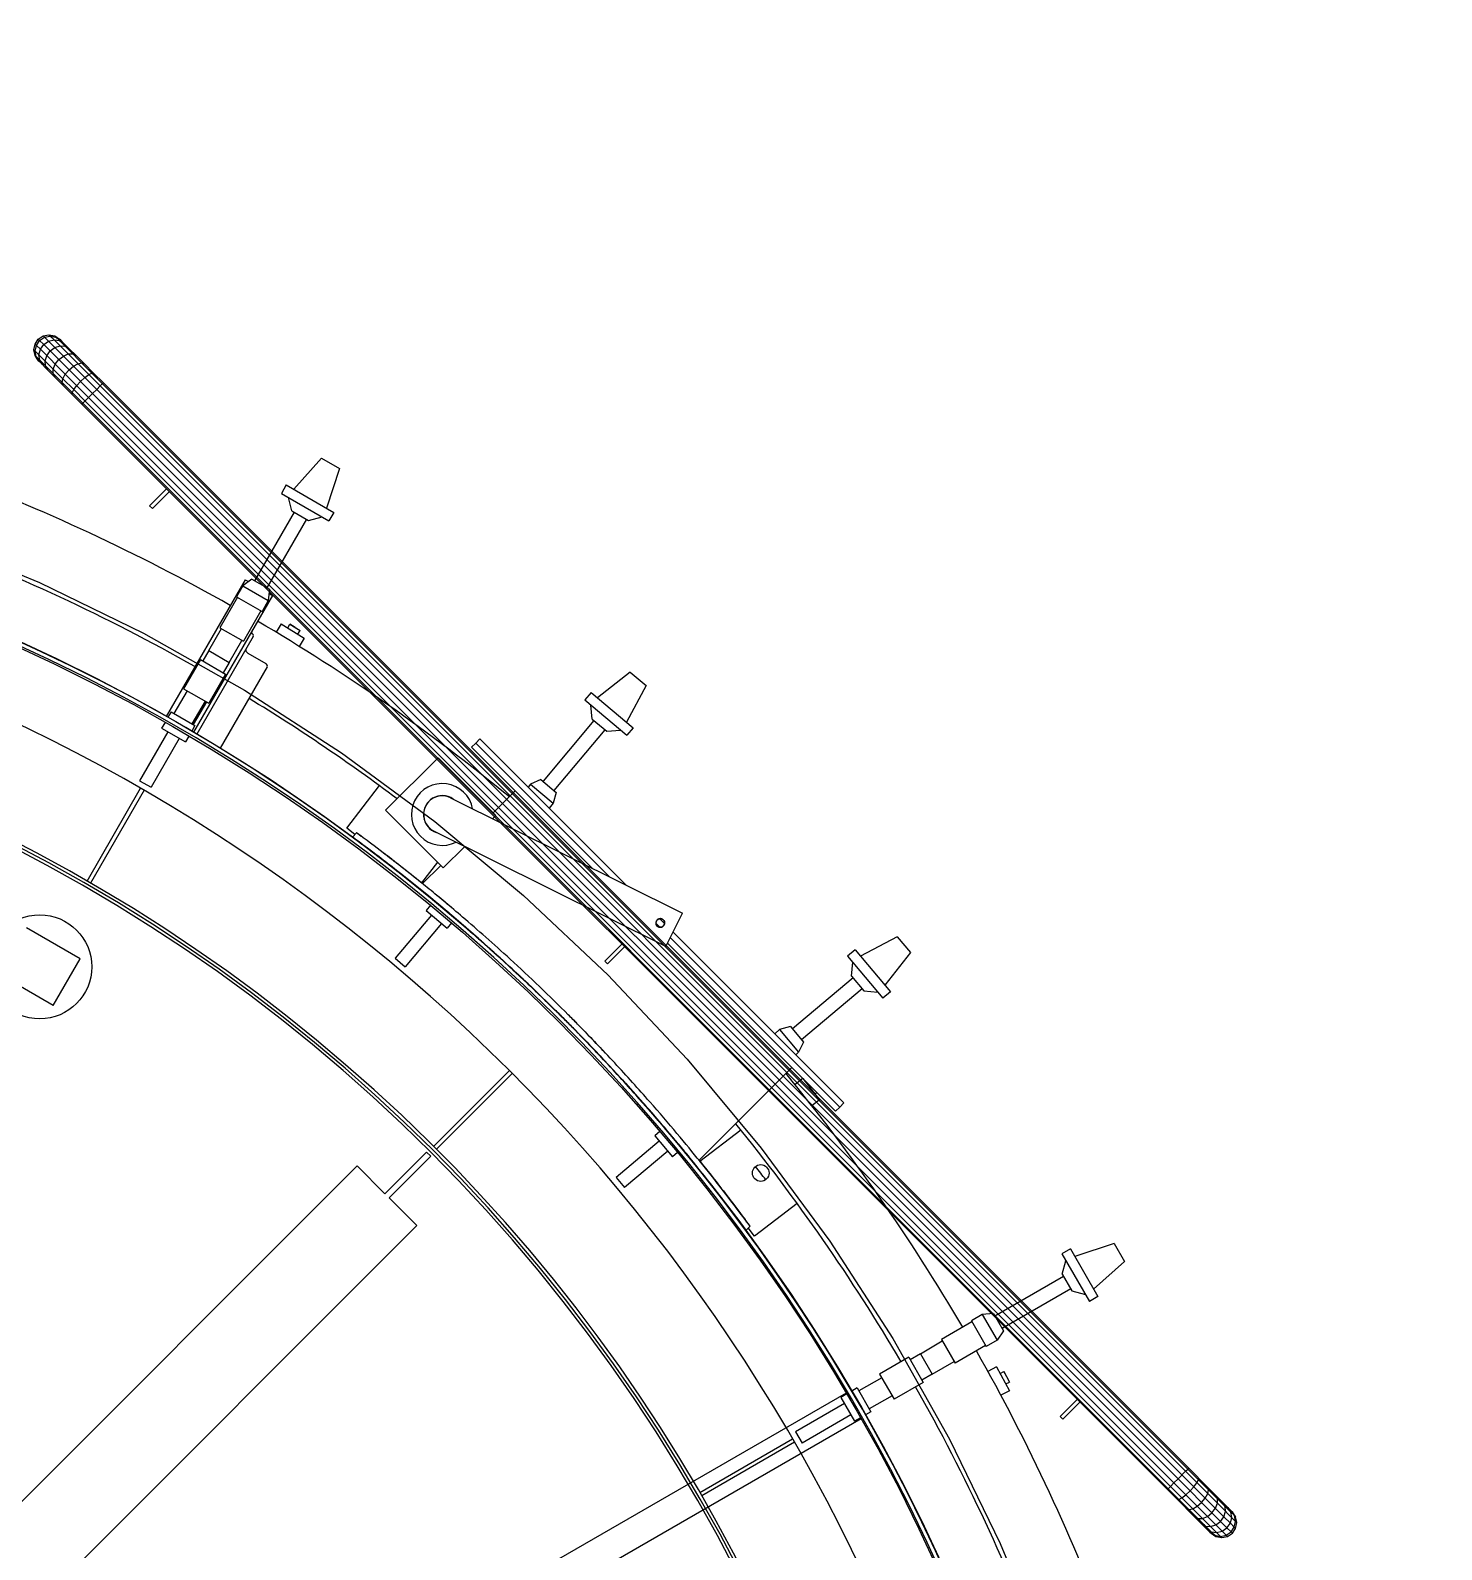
# Model space of a CAD drawing. Header units: metres. Extents: x 0 to 63075, y 0 to 44550.
# Drawn here: x 58560.6 to 58903.4, y 40560.2 to 40929.2 of the extents above; entities that cross this region are included whole.
import ezdxf

# ---------------------------------------------------------------- set-up
doc = ezdxf.new("R2010")
doc.units = ezdxf.units.M
doc.header["$LTSCALE"] = 75
for name, color, linetype in [('GSB', 7, 'Continuous'), ('ML6', 1, 'Continuous'), ('SDM', 7, 'Continuous'), ('SL1', 8, 'Continuous')]:
    doc.layers.add(name, color=color, linetype=linetype)
doc.styles.add('ROMANS', font='ROMANS.SHX')
doc.dimstyles.new('75___1-75', dxfattribs={"dimscale": 75, "dimtxt": 2.5, "dimasz": 2, "dimexe": 1.5, "dimexo": 1, "dimgap": 0.5, "dimtad": 1, "dimdec": 0, "dimzin": 12, "dimtxsty": 'ROMANS', "dimcen": 0, "dimclrd": 256, "dimclre": 256, "dimclrt": 3, "dimazin": 3, "dimtfac": 1, "dimtdec": 0, "dimtmove": 0, "dimatfit": 0, "dimfxl": 1, "dimlwd": -1, "dimlwe": -1, "dimarcsym": 0})

# ---------------------------------------------------------------- blocks, each defined once
blk = doc.blocks.new('A$C6bae614f')
at = {"layer": 'SL1'}
for p, q in [((404136.1, 46866.2), (404141.4, 46874.2)), ((404138.3, 46864.1), (404143.6, 46872)), ((404141.4, 46874.2), (404149.3, 46879.5)), ((404143.6, 46872), (404141.4, 46874.2)), ((404143.6, 46872), (404151.5, 46877.3)), ((404143.6, 46872), (404150.1, 46865.5)), ((404149.3, 46879.5), (404158.6, 46881.3)), ((404149.3, 46879.5), (404157.9, 46870.9)), ((404150.1, 46865.5), (404157.9, 46870.9)), ((404151.5, 46877.3), (404160.7, 46879.2)), ((404157.9, 46870.9), (404166.9, 46873.1)), ((404157.9, 46870.9), (404168.2, 46860.5)), ((404158.6, 46881.3), (404168, 46879.5)), ((404160.7, 46879.2), (404158.6, 46881.3)), ((404160.7, 46879.2), (404169.9, 46877.5)), ((404160.7, 46879.2), (404166.9, 46873.1)), ((404166.9, 46873.1), (404175.6, 46871.8)), ((404166.9, 46873.1), (404176.7, 46863.2)), ((404168, 46879.5), (404175.9, 46874.2)), ((404169.9, 46877.5), (404168, 46879.5)), ((404169.9, 46877.5), (404177.7, 46872.4)), ((404169.9, 46877.5), (404175.6, 46871.8)), ((404175.6, 46871.8), (404228.1, 46819.3)), ((404175.6, 46871.8), (404182.9, 46867.2)), ((404177.7, 46872.4), (404175.9, 46874.2)), ((404177.7, 46872.4), (404182.9, 46867.2)), ((404182.9, 46867.2), (404191.3, 46858.7)), ((404134.2, 46856.9), (404136.1, 46866.2)), ((404136.1, 46847.6), (404134.2, 46856.9)), ((404136.3, 46854.8), (404134.2, 46856.9)), ((404138.3, 46864.1), (404136.1, 46866.2)), ((404141.4, 46839.7), (404136.1, 46847.6)), ((404136.1, 46847.6), (404143.8, 46839.9)), ((404136.3, 46854.8), (404138.3, 46864.1)), ((404138, 46845.6), (404136.3, 46854.8)), ((404136.3, 46854.8), (404142.4, 46848.7)), ((404143.2, 46837.9), (404138, 46845.6)), ((404144.7, 46857.7), (404138.3, 46864.1)), ((404142.4, 46848.7), (404144.7, 46857.7)), ((404142.4, 46848.7), (404165.5, 46825.7)), ((404143.8, 46839.9), (404142.4, 46848.7)), ((404144.7, 46857.7), (404150.1, 46865.5)), ((404185.1, 46817.2), (404144.7, 46857.7)), ((404150.1, 46865.5), (404160.6, 46855)), ((404152.3, 46838.8), (404155, 46847.3)), ((404155, 46847.3), (404160.6, 46855)), ((404160.6, 46855), (404168.2, 46860.5)), ((404160.6, 46855), (404174.5, 46841)), ((404168.2, 46860.5), (404176.7, 46863.2)), ((404168.2, 46860.5), (404198.4, 46830.4)), ((404174.5, 46841), (404181.9, 46846.8)), ((404176.7, 46863.2), (404189.9, 46850.1)), ((404176.7, 46863.2), (404184.8, 46862.6)), ((404181.9, 46846.8), (404189.9, 46850.1)), ((404184.8, 46862.6), (404191.3, 46858.7)), ((404189.9, 46850.1), (404197.1, 46850.3)), ((404189.9, 46850.1), (404241.5, 46798.4)), ((404191.3, 46858.7), (404202.5, 46847.5)), ((404197.1, 46850.3), (404202.5, 46847.5)), ((404202.5, 46847.5), (404215.9, 46834.1)), ((404141.4, 46839.7), (404143.2, 46837.9)), ((404143.2, 46837.9), (404156.8, 46824.2)), ((404148.4, 46832.7), (404143.8, 46839.9)), ((404143.8, 46839.9), (404153, 46830.7)), ((404153, 46830.7), (404152.3, 46838.8)), ((404153, 46830.7), (404179.9, 46803.8)), ((404156.8, 46824.2), (404153, 46830.7)), ((404156.8, 46824.2), (405967.8, 45013.1)), ((404165.2, 46818.5), (404165.5, 46825.7)), ((404168, 46813), (404165.2, 46818.5)), ((404165.5, 46825.7), (404168.7, 46833.6)), ((404165.5, 46825.7), (404181.2, 46810)), ((404168.7, 46833.6), (404174.5, 46841)), ((404174.5, 46841), (404191.2, 46824.4)), ((404185.1, 46817.2), (404191.2, 46824.4)), ((404191.2, 46824.4), (404198.4, 46830.4)), ((404191.2, 46824.4), (404229.3, 46786.2)), ((404198.4, 46830.4), (404205.6, 46834.4)), ((404198.4, 46830.4), (404236, 46792.8)), ((404205.6, 46834.4), (404211.7, 46835.7)), ((404211.7, 46835.7), (404215.9, 46834.1)), ((404215.9, 46834.1), (404230.9, 46819.2)), ((404223.1, 46816.8), (404228.1, 46819.3)), ((404228.1, 46819.3), (404230.9, 46819.2)), ((404228.1, 46819.3), (406001, 45046.3)), ((404230.9, 46819.2), (404246.6, 46803.5)), ((404179.9, 46803.8), (404181.2, 46810)), ((404181.4, 46799.6), (404179.9, 46803.8)), ((404179.9, 46803.8), (404213.4, 46770.3)), ((404181.2, 46810), (404185.1, 46817.2)), ((404181.2, 46810), (404198.7, 46792.4)), ((404222.7, 46779.6), (404185.1, 46817.2)), ((404198.7, 46792.4), (404203.5, 46798.9)), ((404203.5, 46798.9), (404209.8, 46805.8)), ((404209.8, 46805.8), (404216.7, 46812.1)), ((404216.7, 46812.1), (404223.1, 46816.8)), ((404236, 46792.8), (404241.5, 46798.4)), ((404241.5, 46798.4), (404245.3, 46802.1)), ((404241.5, 46798.4), (406033.2, 45006.6)), ((404245.3, 46802.1), (404246.6, 46803.5)), ((404246.6, 46803.5), (406002.3, 45047.6)), ((404196.2, 46787.5), (404198.7, 46792.4)), ((404196.4, 46784.7), (404196.2, 46787.5)), ((404198.7, 46792.4), (404217.1, 46774)), ((404212.1, 46768.9), (404213.4, 46770.3)), ((404213.4, 46770.3), (404229.3, 46786.2)), ((405986.3, 44997.2), (404213.4, 46770.3)), ((404217.1, 46774), (406008.8, 44982.2)), ((405997.7, 45004.5), (404222.7, 46779.6)), ((404229.3, 46786.2), (404236, 46792.8)), ((404229.3, 46786.2), (405985.1, 45030.4)), ((406010.9, 45017.7), (404236, 46792.8)), ((404599.5, 46681.6), (404554.5, 46631.4)), ((404599.5, 46681.6), (404628.6, 46664.8)), ((404628.6, 46664.8), (404607.6, 46600.7)), ((404349, 46632), (404321.4, 46604.4)), ((404325.9, 46599.9), (404353.5, 46627.5)), ((404542.5, 46638.3), (404534.6, 46624.6)), ((404534.6, 46624.6), (404611.6, 46580.1)), ((404542.5, 46638.3), (404619.5, 46593.8)), ((404321.4, 46604.4), (404325.9, 46599.9)), ((404551.7, 46596.3), (404545.9, 46618.1)), ((404555.1, 46594.3), (404491.1, 46483.3)), ((404575.2, 46582.8), (404511.1, 46471.8)), ((404551.7, 46596.3), (404578.6, 46580.8)), ((404578.6, 46580.8), (404600.4, 46586.6)), ((404619.5, 46593.8), (404611.6, 46580.1)), ((403970.4, 46551.9), (404143.3, 46480.2)), ((404143.3, 46480.2), (404311.6, 46398.3)), ((404476, 46484.9), (404348.4, 46263.9)), ((404472.1, 46475.1), (404461.9, 46457.5)), ((404486.9, 46485.7), (404472.1, 46475.1)), ((404472.1, 46475.1), (404513.4, 46451.2)), ((404476, 46484.9), (404480.3, 46482.4)), ((404480.3, 46482.4), (404481.4, 46481.7)), ((404486.9, 46485.7), (404515.2, 46469.4)), ((404520, 46459.5), (404392.4, 46238.5)), ((404463.5, 46456.6), (404435.1, 46407.3)), ((404461.9, 46457.5), (404503.3, 46433.6)), ((404513.4, 46451.2), (404503.3, 46433.6)), ((404515.2, 46469.4), (404513.4, 46451.2)), ((404518.8, 46460.1), (404514.5, 46462.6)), ((404520, 46459.5), (404518.8, 46460.1)), ((404501.6, 46434.6), (404473.2, 46385.3)), ((404417.1, 46370.3), (404437.5, 46405.9)), ((404435.1, 46407.3), (404473.2, 46385.3)), ((404534.4, 46413.5), (404526, 46400.1)), ((404534.4, 46413.5), (404571.6, 46390.3)), ((404544.8, 46407), (404548.5, 46412.9)), ((404548.5, 46412.9), (404564.9, 46402.7)), ((404556.7, 46407.8), (404548.5, 46412.9)), ((404556.7, 46407.8), (404564.9, 46402.7)), ((404561.2, 46396.8), (404564.9, 46402.7)), ((404311.6, 46398.3), (404474.7, 46306.3)), ((404489.1, 46393.3), (404397.9, 46235.3)), ((404450.1, 46351.2), (404470.8, 46386.7)), ((404486.5, 46398.9), (404485.4, 46399.6)), ((404571.6, 46390.3), (404563.4, 46377.1)), ((404403.6, 46355.8), (404376.5, 46308.7)), ((404403.6, 46355.8), (404444.3, 46332.3)), ((404417.1, 46370.3), (404407.5, 46353.5)), ((404417.1, 46370.3), (404450.1, 46351.2)), ((404450.1, 46351.2), (404440.5, 46334.5)), ((404480.3, 46366.2), (404509.3, 46349.4)), ((404444.3, 46332.3), (404417.2, 46285.2)), ((404436, 46212.4), (404511.9, 46343.9)), ((405099, 46335.3), (405046, 46293.7)), ((405099, 46335.3), (405124.8, 46313.7)), ((404382.3, 46305.4), (404360.9, 46268.4)), ((404376.5, 46308.7), (404417.2, 46285.2)), ((404474.7, 46306.3), (404631.9, 46204.7)), ((405035.5, 46302.6), (405025.3, 46290.4)), ((405035.5, 46302.6), (405103.6, 46245.4)), ((405124.8, 46313.7), (405093, 46254.3)), ((404411.3, 46288.6), (404390, 46251.6)), ((404413.3, 46287.5), (404391.9, 46250.5)), ((405025.3, 46290.4), (405093.4, 46233.3)), ((405037.2, 46259.6), (405035.3, 46282.1)), ((404346.4, 46254.2), (404340.9, 46244.7)), ((404356.2, 46271.1), (404351.1, 46262.4)), ((404356.2, 46271.1), (404394.7, 46248.9)), ((405040.2, 46257.1), (404957.9, 46158.9)), ((405037.2, 46259.6), (405061, 46239.7)), ((404351, 46238.9), (404305.3, 46159.8)), ((404369.4, 46228.3), (404323.8, 46149.2)), ((404340.9, 46244.7), (404379.5, 46222.5)), ((404384.9, 46231.9), (404379.5, 46222.5)), ((404394.7, 46248.9), (404389.7, 46240.1)), ((405058, 46242.2), (404975.6, 46144.1)), ((405061, 46239.7), (405083.4, 46241.7)), ((405103.6, 46245.4), (405093.4, 46233.3)), ((404631.9, 46204.7), (404782.7, 46093.7)), ((404849, 46220.8), (404842.2, 46214)), ((404842.2, 46214), (405038.7, 46017.5)), ((404849, 46220.8), (404855.7, 46227.5)), ((404849, 46220.8), (405065.5, 46004.2)), ((405092.3, 45990.9), (404855.7, 46227.5)), ((404788, 46196.9), (404703.1, 46112)), ((404798.6, 46186.3), (404788, 46196.9)), ((404881.3, 46103.5), (404798.6, 46186.3)), ((404305.3, 46159.8), (404323.8, 46149.2)), ((404954.2, 46162), (404937.7, 46154.1)), ((404954.2, 46162), (404979.2, 46141)), ((404220.2, 45997.4), (404306.9, 46147.7)), ((404312.4, 46144.5), (404225.7, 45994.3)), ((404640.3, 46082.9), (404693.2, 46151.9)), ((404808.3, 46132.2), (405183.4, 45945.5)), ((404912.9, 46143.3), (404877.2, 46107.6)), ((404937.7, 46154.1), (404933.8, 46149.4)), ((404937.7, 46154.1), (404974.3, 46123.4)), ((404979.2, 46141), (404974.3, 46123.4)), ((404703.1, 46112), (404713.7, 46101.4)), ((404974.3, 46123.4), (404967.7, 46115.5)), ((404653.5, 46072.7), (404640.3, 46082.9)), ((404713.7, 46101.4), (404796.5, 46018.7)), ((404782.7, 46093.7), (404926.5, 45973.9)), ((404881.3, 46103.5), (404876.2, 46098.4)), ((404649.5, 46068.7), (404656.3, 46075.5)), ((405156.6, 45891.5), (404781.4, 46078.2)), ((405016.3, 46066.9), (405016.5, 46066.7)), ((405016.3, 46066.9), (405016.5, 46066.7)), ((405016.5, 46066.6), (405016.5, 46066.7)), ((404831.2, 46053.4), (404796.5, 46018.7)), ((404787.2, 46028), (404761.5, 45994.5)), ((404792.4, 46022.8), (404762.9, 45993.3)), ((404756.1, 45986.5), (404756.1, 45986.5)), ((404756.1, 45986.5), (404756.1, 45986.5)), ((404763.6, 45980.5), (404765.9, 45978.6)), ((404775.6, 45958.3), (404768.6, 45950)), ((404926.5, 45973.9), (405062.8, 45845.6)), ((404777.5, 45942.5), (404718.8, 45872.6)), ((404768.6, 45950), (404802.7, 45921.4)), ((405154.5, 45928.6), (405146.6, 45936.6)), ((405156.6, 45891.5), (405183.4, 45945.5)), ((404209, 45871.7), (404122.4, 45921.7)), ((404793.7, 45928.9), (404735.1, 45858.9)), ((404809.7, 45929.7), (404802.7, 45921.4)), ((405140.6, 45929.1), (405147, 45922.7)), ((405444.7, 45638.5), (405168.2, 45915)), ((405085.5, 45895.5), (405057.8, 45867.9)), ((405062.3, 45863.4), (405089.9, 45891)), ((405159.3, 45897), (405431.2, 45625)), ((405163.7, 45906), (405438, 45631.7)), ((405462.6, 45886.3), (405450.5, 45876.2)), ((405462.6, 45886.3), (405519.8, 45818.2)), ((405530.9, 45907.5), (405471.5, 45875.8)), ((405530.9, 45907.5), (405552.5, 45881.8)), ((404165.3, 45796.1), (404209, 45871.7)), ((404718.8, 45872.6), (404735.1, 45858.9)), ((405057.8, 45867.9), (405062.3, 45863.4)), ((405450.5, 45876.2), (405507.6, 45808.1)), ((405456.9, 45843.8), (405458.9, 45866.2)), ((405552.5, 45881.8), (405510.9, 45828.8)), ((404165.3, 45796.1), (404078.7, 45846.1)), ((405062.8, 45845.6), (405191.1, 45709.2)), ((405459.4, 45840.7), (405361.3, 45758.4)), ((405456.9, 45843.8), (405476.8, 45820)), ((405474.3, 45823), (405376.1, 45740.7)), ((405476.8, 45820), (405499.3, 45818)), ((405519.8, 45818.2), (405507.6, 45808.1)), ((405358.2, 45762), (405340.6, 45757.1)), ((405358.2, 45762), (405379.2, 45737)), ((405340.6, 45757.1), (405332.7, 45750.5)), ((405340.6, 45757.1), (405371.3, 45720.5)), ((405379.2, 45737), (405371.3, 45720.5)), ((405371.3, 45720.5), (405366.6, 45716.6)), ((404780.9, 45568.2), (404903.6, 45690.9)), ((405191.1, 45709.2), (405310.9, 45565.4)), ((405360.5, 45695.7), (405210.5, 45545.7)), ((404908.1, 45686.4), (404785.4, 45563.7)), ((405378.1, 45678), (405365.6, 45668.2)), ((405378.1, 45678), (405405.1, 45643.4)), ((405385.7, 45668.3), (405386.9, 45669.3)), ((405405.1, 45643.4), (405392.9, 45633.8)), ((405397.5, 45653.1), (405400.7, 45655.5)), ((405438, 45631.7), (405444.7, 45638.5)), ((405438, 45631.7), (405431.2, 45625)), ((405146.9, 45592.5), (405138.6, 45585.5)), ((405157.9, 45594.3), (405154.1, 45598.7)), ((405156.6, 45595.8), (405154.1, 45598.7)), ((405211.6, 45544.2), (405277.8, 45595)), ((405146, 45576.5), (405076.1, 45517.9)), ((405138.6, 45585.5), (405167.2, 45551.4)), ((405310.9, 45565.4), (405421.9, 45414.7)), ((404702.2, 45491.7), (404769.5, 45559.1)), ((404776.2, 45552.3), (404708.9, 45485)), ((404769.5, 45559.1), (404776.2, 45552.3)), ((405159.7, 45560.3), (405089.7, 45501.6)), ((405175.5, 45558.4), (405167.2, 45551.4)), ((405197.7, 45546.4), (405197.7, 45546.3)), ((403028.7, 43908.1), (404657.3, 45536.6)), ((404657.3, 45536.6), (404702.2, 45491.7)), ((405076.1, 45517.9), (405089.7, 45501.6)), ((405203.7, 45538.9), (405203.7, 45538.9)), ((405203.7, 45538.9), (405203.7, 45538.9)), ((404708.9, 45485), (404753.8, 45440.1)), ((405369.1, 45476), (405300.1, 45423.1)), ((404753.8, 45440.1), (403125.2, 43811.6)), ((405285.9, 45432.4), (405292.7, 45439.1)), ((405300.1, 45423.1), (405289.9, 45436.3)), ((405421.9, 45414.7), (405523.5, 45257.5)), ((405811, 45402.3), (405797.3, 45394.4)), ((405797.3, 45394.4), (405841.7, 45317.4)), ((405811, 45402.3), (405855.4, 45325.3)), ((405881.9, 45411.3), (405817.9, 45390.3)), ((405881.9, 45411.3), (405898.7, 45382.2)), ((405797.9, 45361.4), (405803.8, 45383.1)), ((405898.7, 45382.2), (405848.6, 45337.2)), ((405799.9, 45357.9), (405688.9, 45293.8)), ((405797.9, 45361.4), (405813.5, 45334.4)), ((405811.5, 45337.9), (405700.5, 45273.8)), ((405813.5, 45334.4), (405835.2, 45328.6)), ((405855.4, 45325.3), (405841.7, 45317.4)), ((405668.4, 45296.2), (405650.8, 45286)), ((405686.6, 45298), (405668.4, 45296.2)), ((405668.4, 45296.2), (405692.3, 45254.8)), ((405686.6, 45298), (405702.9, 45269.7)), ((405651.7, 45284.4), (405602.4, 45256)), ((405650.8, 45286), (405674.7, 45244.7)), ((405702.9, 45269.7), (405692.3, 45254.8)), ((405523.5, 45257.5), (405615.4, 45094.4)), ((405568.4, 45232.9), (405603.8, 45253.5)), ((405602.4, 45256), (405624.4, 45217.8)), ((405673.7, 45246.3), (405624.4, 45217.8)), ((405692.3, 45254.8), (405674.7, 45244.7)), ((405549.4, 45227.1), (405502.4, 45199.9)), ((405549.4, 45227.1), (405572.9, 45186.4)), ((405568.4, 45232.9), (405551.6, 45223.2)), ((405568.4, 45232.9), (405587.5, 45199.9)), ((405502.4, 45199.9), (405525.9, 45159.2)), ((405587.5, 45199.9), (405570.7, 45190.2)), ((405587.5, 45199.9), (405623, 45220.3)), ((405691.5, 45211.8), (405677.5, 45204.3)), ((405691.5, 45211.8), (405712.2, 45173)), ((405697.3, 45200.9), (405703.4, 45204.2)), ((405703.4, 45204.2), (405712.5, 45187.1)), ((405708, 45195.6), (405703.4, 45204.2)), ((405466, 45177.5), (405457.3, 45172.5)), ((405466, 45177.5), (405488.3, 45139)), ((405505.7, 45194.1), (405468.8, 45172.8)), ((405572.9, 45186.4), (405525.9, 45159.2)), ((405712.2, 45173), (405698.5, 45165.7)), ((405706.4, 45183.9), (405712.5, 45187.1)), ((405708, 45195.6), (405712.5, 45187.1)), ((405448.1, 45169.3), (403724.3, 44174.2)), ((405445.4, 45152.2), (405366.3, 45106.5)), ((405449.1, 45167.7), (405439.6, 45162.2)), ((405439.6, 45162.2), (405461.9, 45123.7)), ((405522.5, 45165), (405485.5, 45143.7)), ((405821.9, 45159), (405794.2, 45131.4)), ((405798.7, 45126.9), (405826.4, 45154.6)), ((405472.3, 45127.5), (403748.5, 44132.4)), ((405456, 45133.8), (405377, 45088.1)), ((405471.3, 45129.2), (405461.9, 45123.7)), ((405488.3, 45139), (405479.5, 45133.9)), ((405794.2, 45131.4), (405798.7, 45126.9)), ((405366.3, 45106.5), (405377, 45088.1)), ((405211.4, 45008.5), (405361.7, 45095.2)), ((405364.9, 45089.7), (405214.6, 45003)), ((405615.4, 45094.4), (405697.4, 44926.1)), ((405978.4, 45023.8), (405985.1, 45030.4)), ((405985.1, 45030.4), (405997.3, 45042.6)), ((406004.6, 45010.8), (405985.1, 45030.4)), ((405997.3, 45042.6), (406001, 45046.3)), ((406001, 45046.3), (406002.3, 45047.6)), ((406001, 45046.3), (406061.4, 44985.9)), ((406033, 45017), (406002.3, 45047.6)), ((406010.9, 45017.7), (406015.7, 45024.1)), ((406015.7, 45024.1), (406018.2, 45029.1)), ((406018.2, 45029.1), (406018, 45031.9)), ((405967.8, 45013.1), (405969.1, 45014.4)), ((405967.8, 45013.1), (405983.5, 44997.4)), ((405969.1, 45014.4), (405972.9, 45018.2)), ((405972.9, 45018.2), (405978.4, 45023.8)), ((405986.3, 44997.2), (405991.3, 44999.7)), ((405991.3, 44999.7), (405997.7, 45004.5)), ((405997.7, 45004.5), (406004.6, 45010.8)), ((406046.2, 44956), (405997.7, 45004.5)), ((406004.6, 45010.8), (406010.9, 45017.7)), ((406004.6, 45010.8), (406023.2, 44992.2)), ((406010.9, 45017.7), (406059.4, 44969.2)), ((406023.2, 44992.2), (406029.2, 44999.4)), ((406029.2, 44999.4), (406033.2, 45006.6)), ((406034.5, 45012.8), (406033, 45017)), ((406033, 45017), (406057.6, 44992.3)), ((406033.2, 45006.6), (406034.5, 45012.8)), ((406033.2, 45006.6), (406048.9, 44990.9)), ((406049.2, 44998.1), (406046.4, 45003.5)), ((405983.5, 44997.4), (405986.3, 44997.2)), ((405983.5, 44997.4), (406011.9, 44969)), ((405986.3, 44997.2), (406002.7, 44980.9)), ((405998.5, 44982.4), (406002.7, 44980.9)), ((406002.7, 44980.9), (406008.8, 44982.2)), ((406002.7, 44980.9), (406029.6, 44954)), ((406008.8, 44982.2), (406016, 44986.2)), ((406008.8, 44982.2), (406024.5, 44966.5)), ((406016, 44986.2), (406023.2, 44992.2)), ((406023.2, 44992.2), (406064.3, 44951.1)), ((406032.5, 44969.7), (406039.9, 44975.5)), ((406039.9, 44975.5), (406045.7, 44983)), ((406045.7, 44983), (406048.9, 44990.9)), ((406048.9, 44990.9), (406049.2, 44998.1)), ((406048.9, 44990.9), (406078.1, 44961.7)), ((406057.6, 44992.3), (406071.2, 44978.7)), ((406061.4, 44985.9), (406057.6, 44992.3)), ((406059.4, 44969.2), (406062.1, 44977.8)), ((406061.4, 44985.9), (406070.6, 44976.7)), ((406062.1, 44977.8), (406061.4, 44985.9)), ((406070.6, 44976.7), (406066, 44983.9)), ((406071.9, 44967.9), (406070.6, 44976.7)), ((406070.6, 44976.7), (406076.4, 44970.9)), ((406076.4, 44970.9), (406071.2, 44978.7)), ((406071.2, 44978.7), (406073, 44976.9)), ((406078.3, 44969), (406073, 44976.9)), ((406011.9, 44969), (406017.3, 44966.2)), ((406023.1, 44957.8), (406011.9, 44969)), ((406017.3, 44966.2), (406024.5, 44966.5)), ((406019.2, 44964.3), (406023.1, 44957.8)), ((406023.1, 44957.8), (406036.7, 44944.2)), ((406029.6, 44954), (406023.1, 44957.8)), ((406024.5, 44966.5), (406032.5, 44969.7)), ((406024.5, 44966.5), (406047.5, 44943.5)), ((406026.9, 44956.7), (406028, 44954.9)), ((406029.6, 44954), (406038.8, 44944.8)), ((406029.6, 44954), (406037.7, 44953.4)), ((406037.7, 44953.4), (406046.2, 44956)), ((406046.2, 44956), (406053.8, 44961.6)), ((406056.5, 44945.7), (406046.2, 44956)), ((406053.8, 44961.6), (406059.4, 44969.2)), ((406056.5, 44945.7), (406064.3, 44951.1)), ((406059.4, 44969.2), (406069.7, 44958.9)), ((406064.3, 44951.1), (406069.7, 44958.9)), ((406064.3, 44951.1), (406070.8, 44944.6)), ((406069.7, 44958.9), (406071.9, 44967.9)), ((406069.7, 44958.9), (406076.1, 44952.5)), ((406070.8, 44944.6), (406076.1, 44952.5)), ((406073, 44942.4), (406078.3, 44950.3)), ((406076.1, 44952.5), (406078.1, 44961.7)), ((406076.1, 44952.5), (406078.3, 44950.3)), ((406078.1, 44961.7), (406076.4, 44970.9)), ((406076.4, 44970.9), (406078.3, 44969)), ((406078.1, 44961.7), (406080.2, 44959.7)), ((406080.2, 44959.7), (406078.3, 44969)), ((406078.3, 44950.3), (406080.2, 44959.7)), ((405697.4, 44926.1), (405769, 44753.1)), ((406031.5, 44949.4), (406038.8, 44944.8)), ((406036.7, 44944.2), (406044.5, 44939.1)), ((406036.7, 44944.2), (406038.5, 44942.4)), ((406038.5, 44942.4), (406046.4, 44937.1)), ((406038.8, 44944.8), (406047.5, 44943.5)), ((406038.8, 44944.8), (406044.5, 44939.1)), ((406044.5, 44939.1), (406053.7, 44937.3)), ((406044.5, 44939.1), (406046.4, 44937.1)), ((406046.4, 44937.1), (406055.8, 44935.3)), ((406047.5, 44943.5), (406056.5, 44945.7)), ((406047.5, 44943.5), (406053.7, 44937.3)), ((406053.7, 44937.3), (406062.9, 44939.3)), ((406053.7, 44937.3), (406055.8, 44935.3)), ((406055.8, 44935.3), (406065.1, 44937.1)), ((406062.9, 44939.3), (406056.5, 44945.7)), ((406062.9, 44939.3), (406070.8, 44944.6)), ((406062.9, 44939.3), (406065.1, 44937.1)), ((406065.1, 44937.1), (406073, 44942.4)), ((406070.8, 44944.6), (406073, 44942.4))]:
    blk.add_line(p, q, dxfattribs=at)
for centre, radius in [((402870.4, 43653.3), 3000), ((402870.4, 43653.3), 2990.5), ((404143.8, 45858.7), 84.1), ((405310, 45525.2), 13.5)]:
    blk.add_circle(centre, radius, dxfattribs=at)
for centre, radius, start, end in [((402870.4, 43653.3), 3000, 352.9702, 184.2441), ((402870.4, 43653.3), 3207.1, 60.4519, 69.6051), ((402870.4, 43653.3), 3092.8, 60.4687, 69.5629), ((402870.4, 43653.3), 2993.5, 352.9548, 75.0634), ((402870.4, 43653.3), 2878.5, 17.2072, 72.9874), ((402870.4, 43653.3), 3207.1, 50.6616, 59.5444), ((402870.4, 43653.3), 2705, 330.3863, 210.6755), ((402870.4, 43653.3), 2700, 0.0486, 89.9476), ((402870.4, 43653.3), 2695.2, 0.0487, 89.9475), ((402870.4, 43653.3), 3092.8, 53.228, 58.5864), ((404794.9, 46105.2), 50, 10.6498, 296.4509), ((404794.9, 46105.2), 30.5, 54.9872, 252.1134), ((404794.9, 46105.2), 30.2, 63.5503, 243.5503), ((402870.4, 43653.3), 3092.8, 52.2064, 52.2167), ((402954.8, 43757.7), 2865.7, 51.0552, 51.6437), ((402583.2, 43302.2), 3453.6, 50.7373, 50.8505), ((402925.7, 43719.8), 2923, 49.8577, 50.5043), ((405147.6, 45929.7), 7.07, 221.4501, 243.4989), ((402870.4, 43653.3), 3207.1, 30.3912, 39.3346), ((402834.8, 43623.8), 3046.2, 39.3095, 40.4452), ((402870.4, 43653.3), 3092.8, 30.4334, 39.1246), ((403180.3, 43904), 2601.3, 38.9383, 39.1433), ((402870.4, 43653.3), 3075, 37.2466, 37.7497), ((403260.1, 43939.7), 2516.4, 36.3831, 36.6325), ((402870.4, 43653.3), 3207.1, 20.3912, 29.6051), ((402870.4, 43653.3), 3092.8, 20.4334, 29.5629)]:
    blk.add_arc(centre, radius, start, end, dxfattribs=at)
for centre, major_axis in [((404484.8, 46395.8), (4.33, -2.5)), ((404482.5, 46369.8), (-5.2, 3)), ((404507.5, 46346.4), (4.33, -2.5))]:
    blk.add_ellipse(centre, major_axis=major_axis, ratio=0.707107, start_param=0, end_param=1.570796, dxfattribs=at)
for points, knots in [([(404649.6, 46068.8), (404649.5, 46068.8), (404649.5, 46068.8), (404649.4, 46068.8), (404649.4, 46068.9), (404654.5, 46065.1), (404665, 46057.3), (404673.8, 46050.8), (404686.3, 46041.4), (404701.7, 46029.5), (404714, 46020), (404728.1, 46009), (404743.1, 45997), (404746.9, 45994), (404750.7, 45991), (404754.6, 45987.8), (404778.1, 45968.8), (404805.9, 45945.8), (404835.8, 45919.9), (404860.8, 45898.2), (404887.2, 45874.5), (404913.7, 45849.8), (404934.9, 45830.1), (404956.1, 45809.8), (404976.5, 45789.8), (404981.5, 45784.8), (404986.6, 45779.8), (404991.6, 45774.8), (405021.8, 45744.6), (405052.7, 45712.3), (405081.7, 45680.6), (405105.9, 45654.2), (405128.9, 45628.1), (405149.7, 45603.8), (405166.3, 45584.4), (405181.5, 45566.2), (405195, 45549.7), (405198.3, 45545.6), (405201.6, 45541.6), (405204.7, 45537.7), (405223.8, 45514), (405240.5, 45492.5), (405253.5, 45475.5), (405264.4, 45461.3), (405272.6, 45450.3), (405278, 45443.1), (405282.3, 45437.3), (405284.8, 45433.9), (405285.6, 45432.8), (405285.8, 45432.5), (405285.9, 45432.4), (405285.9, 45432.4)], [-1368.181007, -1368.181007, -1368.181007, -1368.181007, -1358.276397, -1358.276397, -1358.276397, -1230.936874, -1230.936874, -1230.936874, -1124.820606, -1124.820606, -1124.820606, -1039.927591, -1039.927591, -1039.927591, -1018.704337, -1018.704337, -1018.704337, -891.367035, -891.367035, -891.367035, -785.252617, -785.252617, -785.252617, -700.361082, -700.361082, -700.361082, -679.138198, -679.138198, -679.138198, -551.800896, -551.800896, -551.800896, -445.686478, -445.686478, -445.686478, -360.794943, -360.794943, -360.794943, -339.57206, -339.57206, -339.57206, -212.232537, -212.232537, -212.232537, -106.116269, -106.116269, -106.116269, -21.223254, -21.223254, -21.223254, 0, 0, 0, 0]), ([(405285.9, 45432.4), (405286.3, 45431.8), (405279.3, 45441.5), (405265.3, 45460.1), (405258.3, 45469.3), (405249.5, 45480.8), (405239.3, 45494), (405229.1, 45507.1), (405217.4, 45522), (405204.8, 45537.5), (405182.9, 45564.8), (405155.2, 45598.1), (405123.8, 45633.8), (405105.9, 45654.2), (405086.8, 45675.3), (405067, 45696.5), (405047.3, 45717.7), (405027, 45738.9), (405007, 45759.3), (405002, 45764.3), (404997, 45769.4), (404992, 45774.4), (404961.8, 45804.6), (404929.5, 45835.5), (404897.8, 45864.5), (404871.4, 45888.8), (404845.3, 45911.8), (404821, 45932.5), (404801.6, 45949.2), (404783.4, 45964.3), (404766.9, 45977.8), (404762.8, 45981.1), (404758.8, 45984.4), (404754.9, 45987.5), (404731.2, 46006.6), (404709.7, 46023.4), (404692.7, 46036.4), (404678.6, 46047.2), (404667.5, 46055.4), (404660.3, 46060.8), (404654.5, 46065.2), (404651.1, 46067.6), (404649.9, 46068.5), (404649.6, 46068.7), (404649.5, 46068.8), (404649.4, 46068.8), (404649.4, 46068.8), (404649.5, 46068.8), (404649.5, 46068.8)], [0, 0, 0, 0, 169.78603, 169.78603, 169.78603, 254.679045, 254.679045, 254.679045, 339.57206, 339.57206, 339.57206, 488.132245, 488.132245, 488.132245, 573.02378, 573.02378, 573.02378, 657.915315, 657.915315, 657.915315, 679.138198, 679.138198, 679.138198, 806.4755, 806.4755, 806.4755, 912.589919, 912.589919, 912.589919, 997.481453, 997.481453, 997.481453, 1018.704337, 1018.704337, 1018.704337, 1146.043859, 1146.043859, 1146.043859, 1252.160128, 1252.160128, 1252.160128, 1337.053143, 1337.053143, 1337.053143, 1358.276397, 1358.276397, 1358.276397, 1368.632765, 1368.632765, 1368.632765, 1368.632765]), ([(405292.7, 45439.1), (405293.1, 45438.6), (405286.1, 45448.3), (405272.1, 45466.9), (405265.1, 45476.1), (405256.3, 45487.6), (405246.1, 45500.8), (405235.9, 45513.9), (405224.1, 45528.7), (405211.6, 45544.3), (405189.6, 45571.5), (405161.9, 45604.8), (405130.5, 45640.5), (405112.6, 45660.9), (405093.5, 45682.1), (405073.8, 45703.3), (405054, 45724.4), (405033.7, 45745.7), (405013.7, 45766), (405008.7, 45771.1), (405003.7, 45776.1), (404998.7, 45781.1), (404968.5, 45811.4), (404936.3, 45842.2), (404904.6, 45871.3), (404878.1, 45895.5), (404852.1, 45918.5), (404827.8, 45939.3), (404808.4, 45955.9), (404790.1, 45971.1), (404773.7, 45984.5), (404769.6, 45987.9), (404765.6, 45991.1), (404761.6, 45994.3), (404738, 46013.4), (404716.5, 46030.1), (404699.5, 46043.1), (404685.3, 46054), (404674.3, 46062.2), (404667.1, 46067.6), (404661.3, 46071.9), (404657.9, 46074.4), (404656.7, 46075.3), (404656.4, 46075.5), (404656.3, 46075.6), (404656.2, 46075.6), (404656.2, 46075.7), (404658.6, 46073.9), (404663.6, 46070.2)], [-2716.5247, -2716.5247, -2716.5247, -2716.5247, -2546.740445, -2546.740445, -2546.740445, -2461.848318, -2461.848318, -2461.848318, -2376.95619, -2376.95619, -2376.95619, -2228.397524, -2228.397524, -2228.397524, -2143.506858, -2143.506858, -2143.506858, -2058.616192, -2058.616192, -2058.616192, -2037.393525, -2037.393525, -2037.393525, -1910.057526, -1910.057526, -1910.057526, -1803.944193, -1803.944193, -1803.944193, -1719.053527, -1719.053527, -1719.053527, -1697.83086, -1697.83086, -1697.83086, -1570.492669, -1570.492669, -1570.492669, -1464.37751, -1464.37751, -1464.37751, -1379.485382, -1379.485382, -1379.485382, -1358.26235, -1358.26235, -1358.26235, -1270.538441, -1270.538441, -1270.538441, -1270.538441]), ([(404656.7, 46063.5), (404658.9, 46061.8), (404661.7, 46059.8), (404665, 46057.3), (404673.8, 46050.8), (404686.3, 46041.4), (404701.7, 46029.5), (404707.5, 46025), (404713.7, 46020.2), (404720.3, 46015.1)], [1445.530463, 1445.530463, 1445.530463, 1445.530463, 1485.615919, 1485.615919, 1485.615919, 1591.732188, 1591.732188, 1591.732188, 1631.96575, 1631.96575, 1631.96575, 1631.96575]), ([(404720.2, 46015.1), (404710.1, 46023), (404700.9, 46030.1), (404692.7, 46036.4), (404678.6, 46047.2), (404667.5, 46055.4), (404660.3, 46060.8), (404659, 46061.8), (404657.8, 46062.7), (404656.8, 46063.4)], [-1631.847358, -1631.847358, -1631.847358, -1631.847358, -1570.508934, -1570.508934, -1570.508934, -1464.392665, -1464.392665, -1464.392665, -1445.530106, -1445.530106, -1445.530106, -1445.530106]), ([(404762.9, 45993.3), (404738.8, 46012.8), (404716.8, 46029.9), (404699.5, 46043.1), (404685.3, 46054), (404674.3, 46062.2), (404667.1, 46067.6), (404665.8, 46068.6), (404664.7, 46069.4), (404663.6, 46070.2)], [1016.439094, 1016.439094, 1016.439094, 1016.439094, 1146.032031, 1146.032031, 1146.032031, 1252.147191, 1252.147191, 1252.147191, 1270.538331, 1270.538331, 1270.538331, 1270.538331]), ([(404756.1, 45986.5), (404755.8, 45986.8), (404762.3, 45981.6), (404774.9, 45971.3), (404781.1, 45966.1), (404788.9, 45959.7), (404797.9, 45952.2), (404806.8, 45944.7), (404816.9, 45936.1), (404827.6, 45926.9), (404843.6, 45913.2), (404862.6, 45896.5), (404883.2, 45877.8), (404897, 45865.4), (404911.5, 45852), (404926.2, 45838.2), (404940.8, 45824.4), (404955.7, 45810.1), (404970.3, 45795.8), (404977.5, 45788.7), (404984.7, 45781.6), (404991.8, 45774.6), (405020, 45746.4), (405049.2, 45715.9), (405075.7, 45687.1), (405088.9, 45672.8), (405101.5, 45658.9), (405113, 45646), (405124.5, 45633), (405134.9, 45621.1), (405144.1, 45610.4), (405157.9, 45594.3), (405170.2, 45579.7), (405179.8, 45568.2), (405186.1, 45560.5), (405191.3, 45554.1), (405195.2, 45549.4), (405199, 45544.7), (405201.6, 45541.6), (405202.8, 45540), (405203.4, 45539.3), (405203.7, 45538.9), (405203.8, 45538.8)], [0, 0, 0, 0, 119.316927, 119.316927, 119.316927, 178.975391, 178.975391, 178.975391, 238.633855, 238.633855, 238.633855, 328.121173, 328.121173, 328.121173, 387.779385, 387.779385, 387.779385, 447.437597, 447.437597, 447.437597, 477.266703, 477.266703, 477.266703, 596.583126, 596.583126, 596.583126, 656.241338, 656.241338, 656.241338, 715.89955, 715.89955, 715.89955, 805.387246, 805.387246, 805.387246, 865.04571, 865.04571, 865.04571, 924.704173, 924.704173, 924.704173, 954.51524, 954.51524, 954.51524, 954.51524]), ([(404933, 45831.7), (404923.4, 45840.9), (404913.8, 45849.8), (404904.3, 45858.5), (404890, 45871.8), (404876.1, 45884.3), (404863.2, 45895.8), (404850.2, 45907.3), (404838.3, 45917.7), (404827.6, 45926.9), (404811.5, 45940.8), (404796.9, 45953), (404785.4, 45962.6), (404777.7, 45969), (404771.3, 45974.2), (404766.6, 45978), (404761.9, 45981.9), (404758.8, 45984.4), (404757.3, 45985.6), (404756.5, 45986.2), (404756.1, 45986.5), (404756.1, 45986.6)], [-1351.588478, -1351.588478, -1351.588478, -1351.588478, -1312.483684, -1312.483684, -1312.483684, -1252.825472, -1252.825472, -1252.825472, -1193.16726, -1193.16726, -1193.16726, -1103.679564, -1103.679564, -1103.679564, -1044.021101, -1044.021101, -1044.021101, -984.362637, -984.362637, -984.362637, -954.55157, -954.55157, -954.55157, -954.55157]), ([(404825.9, 45928.4), (404813, 45939.4), (404801.4, 45949.3), (404791.9, 45957.2), (404784.4, 45963.4), (404778.3, 45968.5), (404773.7, 45972.2), (404770.1, 45975.2), (404767.4, 45977.4), (404765.7, 45978.7)], [1632.888672, 1632.888672, 1632.888672, 1632.888672, 1706.874983, 1706.874983, 1706.874983, 1764.735269, 1764.735269, 1764.735269, 1810.969944, 1810.969944, 1810.969944, 1810.969944]), ([(405144.5, 45923.4), (405143.3, 45924), (405142.2, 45925), (405141.5, 45926.2), (405141.3, 45926.6), (405141.1, 45927), (405141, 45927.4), (405140.5, 45928.7), (405140.5, 45930.2), (405140.9, 45931.5), (405141, 45932), (405141.2, 45932.4), (405141.3, 45932.8), (405141.9, 45934), (405143, 45935.1), (405144.2, 45935.8), (405144.6, 45936), (405145, 45936.2), (405145.4, 45936.3), (405146.6, 45936.8), (405148.1, 45936.8), (405149.5, 45936.4), (405149.9, 45936.3), (405150.3, 45936.1), (405150.7, 45935.9), (405151.9, 45935.4), (405153, 45934.3), (405153.7, 45933.1), (405153.9, 45932.7), (405154.1, 45932.3), (405154.3, 45931.9), (405154.7, 45930.6), (405154.7, 45929.1), (405154.4, 45927.8), (405154.2, 45927.4), (405154.1, 45926.9), (405153.9, 45926.5), (405153.3, 45925.3), (405152.3, 45924.3), (405151.1, 45923.6), (405150.7, 45923.4), (405150.3, 45923.2), (405149.8, 45923), (405148.6, 45922.6), (405147.1, 45922.5), (405145.8, 45922.9), (405145.3, 45923), (405144.9, 45923.2), (405144.5, 45923.4)], [0, 0, 0, 0, 3.971049, 3.971049, 3.971049, 5.294732, 5.294732, 5.294732, 9.265371, 9.265371, 9.265371, 10.588918, 10.588918, 10.588918, 14.559558, 14.559558, 14.559558, 15.883104, 15.883104, 15.883104, 19.854153, 19.854153, 19.854153, 21.177836, 21.177836, 21.177836, 25.148885, 25.148885, 25.148885, 26.472567, 26.472567, 26.472567, 30.443207, 30.443207, 30.443207, 31.766754, 31.766754, 31.766754, 35.737394, 35.737394, 35.737394, 37.06094, 37.06094, 37.06094, 41.031989, 41.031989, 41.031989, 42.355672, 42.355672, 42.355672, 42.355672]), ([(405144.5, 45923.4), (405145.7, 45922.8), (405147.2, 45922.5), (405148.5, 45922.7), (405149, 45922.8), (405149.4, 45922.9), (405149.8, 45923), (405151.1, 45923.4), (405152.3, 45924.3), (405153.2, 45925.4), (405153.4, 45925.8), (405153.7, 45926.2), (405153.9, 45926.5), (405154.5, 45927.7), (405154.7, 45929.2), (405154.6, 45930.6), (405154.5, 45931), (405154.4, 45931.5), (405154.3, 45931.9), (405153.9, 45933.2), (405153, 45934.4), (405151.9, 45935.2), (405151.5, 45935.5), (405151.1, 45935.7), (405150.7, 45935.9), (405149.6, 45936.6), (405148.1, 45936.8), (405146.7, 45936.6), (405146.2, 45936.5), (405145.8, 45936.4), (405145.4, 45936.3), (405144.1, 45935.9), (405142.9, 45935), (405142.1, 45933.9), (405141.8, 45933.6), (405141.5, 45933.2), (405141.3, 45932.8), (405140.7, 45931.6), (405140.5, 45930.1), (405140.7, 45928.8), (405140.7, 45928.3), (405140.8, 45927.9), (405141, 45927.4), (405141.4, 45926.2), (405142.2, 45925), (405143.3, 45924.1), (405143.7, 45923.8), (405144.1, 45923.6), (405144.5, 45923.4)], [-42.355672, -42.355672, -42.355672, -42.355672, -38.384623, -38.384623, -38.384623, -37.06094, -37.06094, -37.06094, -33.0903, -33.0903, -33.0903, -31.766754, -31.766754, -31.766754, -27.796114, -27.796114, -27.796114, -26.472567, -26.472567, -26.472567, -22.501519, -22.501519, -22.501519, -21.177836, -21.177836, -21.177836, -17.206787, -17.206787, -17.206787, -15.883104, -15.883104, -15.883104, -11.912465, -11.912465, -11.912465, -10.588918, -10.588918, -10.588918, -6.618278, -6.618278, -6.618278, -5.294732, -5.294732, -5.294732, -1.323683, -1.323683, -1.323683, 0, 0, 0, 0]), ([(405143, 45934.9), (405142.7, 45934.6), (405142.3, 45934.3), (405142.1, 45933.9), (405141.8, 45933.6), (405141.5, 45933.2), (405141.3, 45932.8)], [29.170011, 29.170011, 29.170011, 29.170011, 30.494319, 30.494319, 30.494319, 31.817698, 31.817698, 31.817698, 31.817698]), ([(405148.1, 45936.7), (405147.6, 45936.7), (405147.2, 45936.7), (405146.7, 45936.6), (405146.2, 45936.5), (405145.8, 45936.4), (405145.4, 45936.3)], [23.86288, 23.86288, 23.86288, 23.86288, 25.191261, 25.191261, 25.191261, 26.514032, 26.514032, 26.514032, 26.514032]), ([(405152.9, 45934.3), (405152.6, 45934.6), (405152.2, 45934.9), (405151.9, 45935.2), (405151.5, 45935.5), (405151.1, 45935.7), (405150.7, 45935.9)], [18.562265, 18.562265, 18.562265, 18.562265, 19.88737, 19.88737, 19.88737, 21.211575, 21.211575, 21.211575, 21.211575]), ([(405140.6, 45930.1), (405140.6, 45929.7), (405140.6, 45929.2), (405140.7, 45928.8), (405140.7, 45928.3), (405140.8, 45927.9), (405141, 45927.4)], [34.469326, 34.469326, 34.469326, 34.469326, 35.7971, 35.7971, 35.7971, 37.121082, 37.121082, 37.121082, 37.121082]), ([(405147.1, 45922.7), (405147.6, 45922.6), (405148.1, 45922.7), (405148.5, 45922.7), (405149, 45922.8), (405149.4, 45922.9), (405149.8, 45923)], [2.614808, 2.614808, 2.614808, 2.614808, 3.977918, 3.977918, 3.977918, 5.300689, 5.300689, 5.300689, 5.300689]), ([(405152.2, 45924.4), (405152.6, 45924.7), (405152.9, 45925), (405153.2, 45925.4), (405153.4, 45925.8), (405153.7, 45926.1), (405153.9, 45926.5)], [7.956668, 7.956668, 7.956668, 7.956668, 9.280976, 9.280976, 9.280976, 10.604355, 10.604355, 10.604355, 10.604355]), ([(405154.6, 45929.2), (405154.6, 45929.7), (405154.6, 45930.1), (405154.6, 45930.6), (405154.5, 45931), (405154.4, 45931.5), (405154.3, 45931.9)], [13.255983, 13.255983, 13.255983, 13.255983, 14.583757, 14.583757, 14.583757, 15.907739, 15.907739, 15.907739, 15.907739]), ([(405164.7, 45586.2), (405158.4, 45593.7), (405151.4, 45601.9), (405144.1, 45610.4), (405130.4, 45626.4), (405113.7, 45645.4), (405095, 45666), (405082.5, 45679.8), (405069.2, 45694.3), (405055.4, 45709), (405041.6, 45723.6), (405027.3, 45738.5), (405013, 45753.1), (405005.9, 45760.3), (404998.8, 45767.5), (404991.8, 45774.6), (404988.7, 45777.6), (404985.7, 45780.6), (404982.6, 45783.7)], [-1718.114284, -1718.114284, -1718.114284, -1718.114284, -1670.432955, -1670.432955, -1670.432955, -1580.945637, -1580.945637, -1580.945637, -1521.287426, -1521.287426, -1521.287426, -1461.629214, -1461.629214, -1461.629214, -1431.800108, -1431.800108, -1431.800108, -1419.040974, -1419.040974, -1419.040974, -1419.040974]), ([(405203.7, 45538.9), (405203.9, 45538.6), (405198.8, 45545.1), (405188.4, 45557.7), (405187.6, 45558.7), (405186.7, 45559.8), (405185.8, 45560.9)], [-1909.06681, -1909.06681, -1909.06681, -1909.06681, -1789.749883, -1789.749883, -1789.749883, -1780.011736, -1780.011736, -1780.011736, -1780.011736]), ([(405210.5, 45545.7), (405230, 45521.6), (405247.1, 45499.6), (405260.3, 45482.3), (405271.2, 45468.1), (405279.4, 45457.1), (405284.8, 45449.9), (405285.3, 45449.2), (405285.8, 45448.5), (405286.3, 45447.9)], [-341.823256, -341.823256, -341.823256, -341.823256, -212.230319, -212.230319, -212.230319, -106.115159, -106.115159, -106.115159, -95.915285, -95.915285, -95.915285, -95.915285])]:
    blk.add_open_spline(points, degree=3, knots=knots, dxfattribs=at)
for points in [[(405007.6, 45772.2), (405023.8, 45755.9), (405040.2, 45738.9), (405056.1, 45722.1)], [(405203.7, 45538.9), (405203.3, 45539.4), (405201.3, 45541.9), (405197.7, 45546.4)], [(405292.7, 45439.1), (405292.9, 45438.8), (405290.8, 45441.8), (405286.3, 45447.8)], [(405285.9, 45432.4), (405286.1, 45432), (405284, 45435), (405279.5, 45441.1)]]:
    blk.add_open_spline(points, degree=3, dxfattribs=at)
blk = doc.blocks.new('zw$15D4')
at = {"layer": 'ML6', "xscale": 0.2502808837766805, "yscale": 0.2502808837766805, "zscale": 0.2502808837766805}
blk.add_blockref('A$C6bae614f', (-85544.74, -3177.34), dxfattribs=at)

msp = doc.modelspace()

# ---------------------------------------------------------------- block references
at = {"layer": 'GSB', "xscale": 0.6000000000000068, "yscale": 0.6000000000000068, "zscale": 0.6000000000000068}
msp.add_blockref('zw$15D4', (49200, 35721.63), dxfattribs=at)

# ---------------------------------------------------------------- leaders
at = {"layer": 'SDM'}
msp.add_leader([(52766.71, 37891.88), (59453.13, 42438.72), (62243.43, 42438.72)], dimstyle='75___1-75', override={"dimtad": 0}, dxfattribs=at)

doc.saveas('drawing.dxf')
